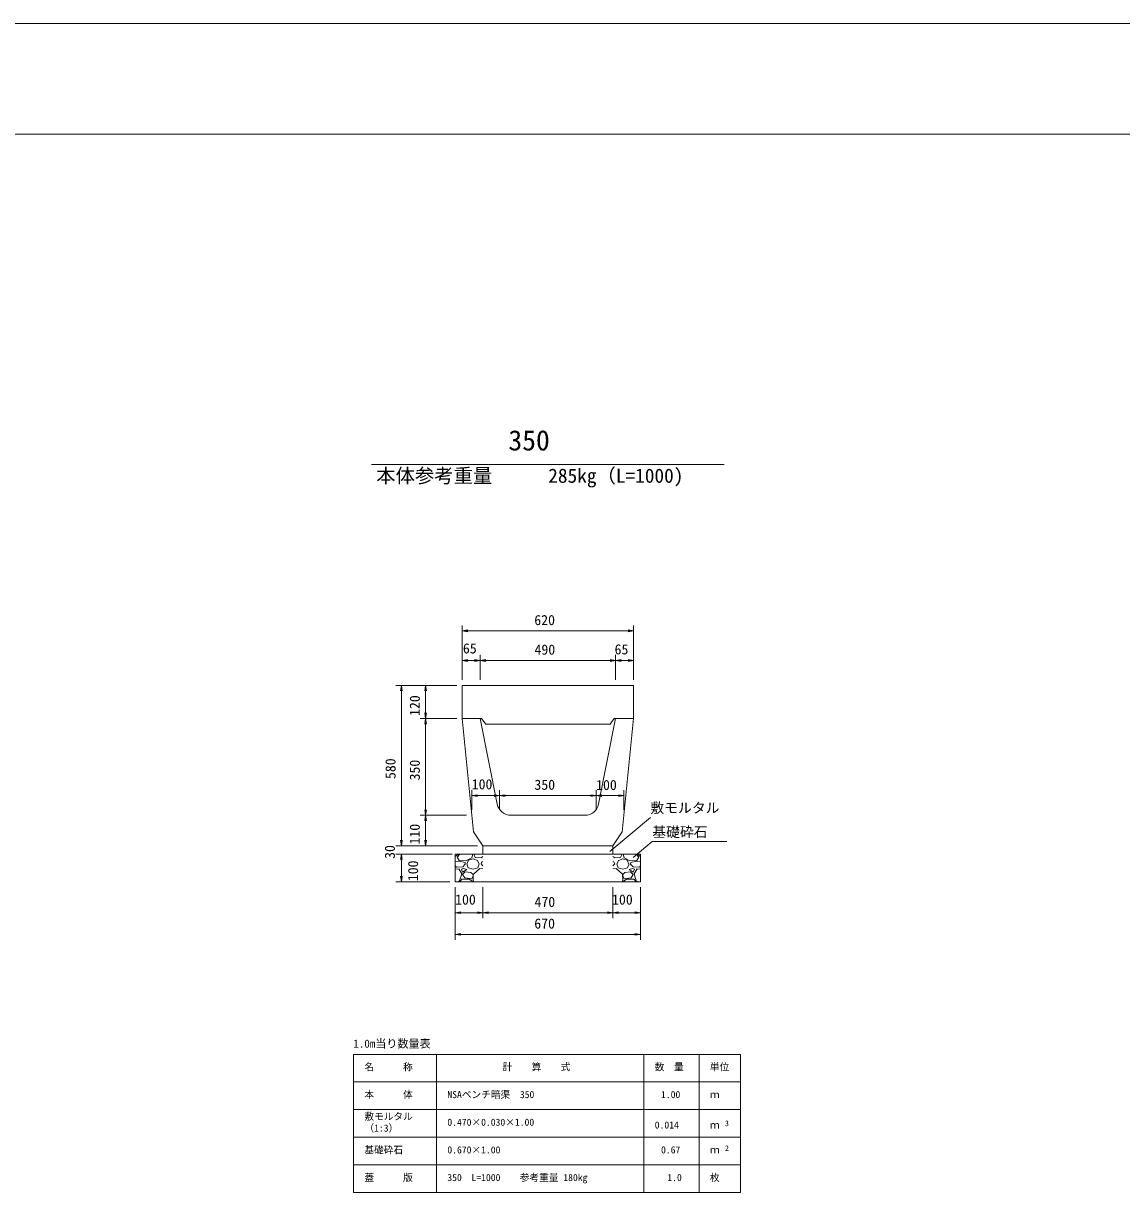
# Model space of a CAD drawing. Units: millimetres on the paper. Extents: x -1 to 840, y -1 to 593.
# Drawn here: x 442.4 to 641.1, y 381.8 to 593.2 of the extents above; entities that cross this region are included whole.
import ezdxf
from ezdxf.enums import TextEntityAlignment as Align

# ---------------------------------------------------------------- set-up
doc = ezdxf.new("R2010")
doc.units = ezdxf.units.MM
for name, color, linetype, lineweight in [('0_2', 7, 'Continuous', 18), ('D-MTR-FRAM（材料表図枠）', 2, 'Continuous', 18), ('D-STR-DIM（寸法）', 7, 'Continuous', 18), ('D-STR-HTXT（旗揚げ）', 7, 'Continuous', 18), ('D-STR-STRn（構造物）', 7, 'Continuous', 18), ('D-STR（構造物外形線）', 1, 'Continuous', 18), ('D-TTL(外枠）', 2, 'Continuous', 18), ('DEFPOINTS_3', 8, 'Continuous', 18)]:
    doc.layers.add(name, color=color, linetype=linetype, lineweight=lineweight)
for name, color, linetype in [('D-MTR-TXT(文字列）', 7, 'Continuous'), ('D-STR-TXT（文字）', 7, 'Continuous'), ('D-TTL-TXT（文字）', 7, 'Continuous')]:
    doc.layers.add(name, color=color, linetype=linetype)
doc.styles.add('ＭＳ ゴシック', font='')
doc.styles.get('ＭＳ ゴシック').set_extended_font_data('MS Gothic')

msp = doc.modelspace()

# ---------------------------------------------------------------- linework, layer by layer
at = {"layer": '0_2'}
for p, q in [((521.801, 483.37), (522.801, 483.536)), ((522.801, 483.203), (521.801, 483.37)), ((521.801, 483.37), (522.801, 483.37)), ((551.801, 483.536), (552.801, 483.37)), ((552.801, 483.37), (551.801, 483.203)), ((552.801, 483.37), (551.801, 483.37)), ((521.801, 478.027), (522.801, 478.194)), ((522.801, 477.861), (521.801, 478.027)), ((521.801, 478.027), (522.801, 478.027)), ((524.051, 478.194), (525.051, 478.027)), ((525.051, 478.027), (524.051, 477.861)), ((525.051, 478.027), (524.051, 478.027)), ((525.051, 478.027), (526.051, 478.194)), ((526.051, 477.861), (525.051, 478.027)), ((525.051, 478.027), (526.051, 478.027)), ((548.551, 478.194), (549.551, 478.027)), ((549.551, 478.027), (548.551, 477.861)), ((549.551, 478.027), (548.551, 478.027)), ((549.551, 478.027), (550.551, 478.194)), ((550.551, 477.861), (549.551, 478.027)), ((549.551, 478.027), (550.551, 478.027)), ((551.801, 478.194), (552.801, 478.027)), ((552.801, 478.027), (551.801, 477.861)), ((552.801, 478.027), (551.801, 478.027)), ((510.623, 472.527), (510.79, 473.527)), ((510.79, 473.527), (510.956, 472.527)), ((510.79, 473.527), (510.79, 472.527)), ((515.012, 472.527), (515.179, 473.527)), ((515.179, 473.527), (515.346, 472.527)), ((515.179, 473.527), (515.179, 472.527)), ((515.179, 467.527), (515.012, 468.527)), ((515.012, 466.527), (515.179, 467.527)), ((515.346, 468.527), (515.179, 467.527)), ((515.179, 467.527), (515.179, 468.527)), ((515.179, 467.527), (515.346, 466.527)), ((515.179, 467.527), (515.179, 466.527)), ((523.551, 453.593), (524.551, 453.759)), ((524.551, 453.426), (523.551, 453.593)), ((523.551, 453.593), (524.551, 453.593)), ((527.551, 453.759), (528.551, 453.593)), ((528.551, 453.593), (527.551, 453.426)), ((528.551, 453.593), (527.551, 453.593)), ((528.551, 453.593), (529.551, 453.759)), ((529.551, 453.426), (528.551, 453.593)), ((528.551, 453.593), (529.551, 453.593)), ((545.051, 453.759), (546.051, 453.593)), ((546.051, 453.593), (545.051, 453.426)), ((546.051, 453.593), (545.051, 453.593)), ((546.051, 453.593), (547.051, 453.759)), ((547.051, 453.426), (546.051, 453.593)), ((546.051, 453.593), (547.051, 453.593)), ((550.051, 453.759), (551.051, 453.593)), ((551.051, 453.593), (550.051, 453.426)), ((551.051, 453.593), (550.051, 453.593)), ((515.179, 450.027), (515.012, 451.027)), ((515.346, 451.027), (515.179, 450.027)), ((515.179, 450.027), (515.179, 451.027)), ((515.012, 449.027), (515.179, 450.027)), ((515.179, 450.027), (515.346, 449.027)), ((515.179, 450.027), (515.179, 449.027)), ((510.79, 444.527), (510.623, 445.527)), ((510.79, 444.527), (510.623, 445.527)), ((510.956, 445.527), (510.79, 444.527)), ((510.79, 444.527), (510.79, 445.527)), ((510.956, 445.527), (510.79, 444.527)), ((510.79, 444.527), (510.79, 445.527)), ((515.179, 444.527), (515.012, 445.527)), ((515.346, 445.527), (515.179, 444.527)), ((515.179, 444.527), (515.179, 445.527)), ((510.623, 442.027), (510.79, 443.027)), ((510.623, 442.027), (510.79, 443.027)), ((510.79, 443.027), (510.956, 442.027)), ((510.79, 443.027), (510.79, 442.027)), ((510.79, 443.027), (510.956, 442.027)), ((510.79, 443.027), (510.79, 442.027)), ((510.79, 438.027), (510.623, 439.027)), ((510.956, 439.027), (510.79, 438.027)), ((510.79, 438.027), (510.79, 439.027)), ((520.551, 432.416), (521.551, 432.583)), ((521.551, 432.249), (520.551, 432.416)), ((520.551, 432.416), (521.551, 432.416)), ((524.551, 432.583), (525.551, 432.416)), ((525.551, 432.416), (524.551, 432.249)), ((525.551, 432.416), (524.551, 432.416)), ((525.551, 432.416), (526.551, 432.583)), ((526.551, 432.249), (525.551, 432.416)), ((525.551, 432.416), (526.551, 432.416)), ((548.051, 432.583), (549.051, 432.416)), ((549.051, 432.416), (548.051, 432.249)), ((549.051, 432.416), (548.051, 432.416)), ((549.051, 432.416), (550.051, 432.583)), ((550.051, 432.249), (549.051, 432.416)), ((549.051, 432.416), (550.051, 432.416)), ((553.051, 432.583), (554.051, 432.416)), ((554.051, 432.416), (553.051, 432.249)), ((554.051, 432.416), (553.051, 432.416)), ((520.551, 428.498), (521.551, 428.665)), ((521.551, 428.332), (520.551, 428.498)), ((520.551, 428.498), (521.551, 428.498)), ((553.051, 428.665), (554.051, 428.498)), ((554.051, 428.498), (553.051, 428.332)), ((554.051, 428.498), (553.051, 428.498))]:
    msp.add_line(p, q, dxfattribs=at)
at = {"layer": 'D-MTR-FRAM（材料表図枠）'}
for p, q in [((502.147, 406.812), (572.147, 406.812)), ((502.147, 381.812), (502.147, 406.812)), ((517.147, 381.812), (517.147, 406.812)), ((554.647, 381.812), (554.647, 406.812)), ((564.647, 390.812), (564.647, 406.812)), ((564.647, 381.812), (564.647, 406.812)), ((572.147, 381.812), (572.147, 406.812)), ((502.147, 401.812), (572.147, 401.812)), ((502.147, 396.812), (572.147, 396.812)), ((502.147, 391.812), (572.147, 391.812)), ((502.147, 386.812), (572.147, 386.812)), ((502.147, 381.812), (572.147, 381.812))]:
    msp.add_line(p, q, dxfattribs=at)
at = {"layer": 'D-STR-DIM（寸法）'}
for p, q in [((521.801, 474.527), (521.801, 484.37)), ((552.801, 474.527), (552.801, 484.37)), ((551.801, 483.37), (522.801, 483.37)), ((521.801, 474.527), (521.801, 479.027)), ((524.051, 478.027), (522.801, 478.027)), ((525.051, 474.527), (525.051, 479.027)), ((525.051, 474.527), (525.051, 479.027)), ((548.551, 478.027), (526.051, 478.027)), ((549.551, 474.527), (549.551, 479.027)), ((549.551, 474.527), (549.551, 479.027)), ((550.551, 478.027), (551.801, 478.027)), ((552.801, 474.527), (552.801, 479.027)), ((520.801, 473.527), (509.79, 473.527)), ((510.79, 472.527), (510.79, 445.527)), ((520.801, 473.527), (514.179, 473.527)), ((515.179, 472.527), (515.179, 468.527)), ((520.801, 467.527), (514.179, 467.527)), ((520.801, 467.527), (514.179, 467.527)), ((515.179, 466.527), (515.179, 451.027)), ((523.551, 451.027), (523.551, 454.593)), ((528.551, 451.027), (528.551, 454.593)), ((528.551, 451.027), (528.551, 454.593)), ((546.051, 451.027), (546.051, 454.593)), ((546.051, 451.027), (546.051, 454.593)), ((551.051, 451.027), (551.051, 454.593)), ((524.551, 453.593), (527.551, 453.593)), ((545.051, 453.593), (529.551, 453.593)), ((550.051, 453.593), (547.051, 453.593)), ((522.551, 450.027), (514.179, 450.027)), ((522.551, 450.027), (514.179, 450.027)), ((515.179, 449.027), (515.179, 445.527)), ((510.79, 445.527), (510.79, 446.527)), ((524.551, 444.527), (509.79, 444.527)), ((524.551, 444.527), (509.79, 444.527)), ((524.551, 444.527), (514.179, 444.527)), ((519.551, 443.027), (509.79, 443.027)), ((520.001, 443.027), (509.79, 443.027)), ((510.79, 442.027), (510.79, 441.027)), ((510.79, 442.027), (510.79, 439.027)), ((519.551, 438.027), (509.79, 438.027)), ((520.551, 437.027), (520.551, 427.498)), ((520.551, 437.027), (520.551, 431.416)), ((525.551, 437.027), (525.551, 431.416)), ((525.551, 437.027), (525.551, 431.416)), ((549.051, 437.027), (549.051, 431.416)), ((549.051, 436.027), (549.051, 431.416)), ((554.051, 437.027), (554.051, 431.416)), ((554.051, 437.027), (554.051, 427.498)), ((524.551, 432.416), (521.551, 432.416)), ((548.051, 432.416), (526.551, 432.416)), ((550.051, 432.416), (553.051, 432.416)), ((553.051, 428.498), (521.551, 428.498))]:
    msp.add_line(p, q, dxfattribs=at)
at = {"layer": 'D-STR-HTXT（旗揚げ）'}
for p, q in [((505.409, 513.447), (569.193, 513.447)), ((548.495, 443.492), (555.838, 449.662)), ((552.735, 442.415), (556.174, 445.298)), ((569.648, 445.298), (556.174, 445.298))]:
    msp.add_line(p, q, dxfattribs=at)
at = {"layer": 'D-STR-STRn（構造物）'}
for p, q in [((525.551, 444.527), (525.551, 443.027)), ((549.051, 444.527), (549.051, 443.027)), ((525.551, 443.027), (520.551, 443.027)), ((520.551, 443.027), (520.551, 438.027)), ((520.551, 442.592), (521.114, 443.027)), ((520.86, 442.475), (521.356, 443.027)), ((521.219, 441.873), (520.869, 442.473)), ((522.456, 441.785), (521.206, 441.885)), ((523.512, 442.322), (522.462, 441.772)), ((522.658, 441.225), (522.958, 441.925)), ((522.96, 441.925), (523.76, 442.175)), ((523.711, 443.025), (523.511, 442.325)), ((523.758, 442.175), (524.558, 441.875)), ((523.882, 443.027), (524.151, 442.387)), ((524.157, 442.373), (525.207, 442.323)), ((524.56, 441.874), (524.86, 441.224)), ((525.21, 442.329), (525.551, 442.592)), ((549.051, 443.027), (525.551, 443.027)), ((549.051, 443.027), (554.051, 443.027)), ((549.392, 442.329), (549.051, 442.592)), ((550.445, 442.373), (549.395, 442.323)), ((550.041, 441.874), (549.741, 441.224)), ((550.844, 442.175), (550.044, 441.875)), ((550.72, 443.027), (550.45, 442.387)), ((551.642, 441.925), (550.842, 442.175)), ((550.89, 443.025), (551.09, 442.325)), ((551.09, 442.322), (552.14, 441.772)), ((551.943, 441.225), (551.643, 441.925)), ((552.145, 441.785), (553.395, 441.885)), ((553.742, 442.475), (553.245, 443.027)), ((553.382, 441.873), (553.732, 442.473)), ((554.051, 442.592), (553.488, 443.027)), ((554.051, 443.027), (554.051, 438.027)), ((521.314, 441.719), (520.551, 441.639)), ((520.758, 440.641), (520.551, 440.867)), ((521.161, 440.32), (520.551, 440.371)), ((521.906, 440.728), (520.756, 440.628)), ((521.72, 439.428), (521.17, 440.328)), ((522.308, 441.478), (521.308, 441.728)), ((521.658, 440.275), (521.858, 439.775)), ((522.009, 440.423), (521.659, 440.273)), ((521.858, 439.776), (522.608, 440.226)), ((522.359, 439.825), (521.859, 439.325)), ((522.359, 441.225), (521.909, 440.725)), ((522.611, 440.226), (522.011, 440.426)), ((522.36, 441.222), (522.31, 441.472)), ((523.365, 439.678), (522.365, 439.828)), ((522.605, 441.227), (522.905, 440.527)), ((522.906, 440.521), (523.756, 440.271)), ((523.762, 440.272), (524.612, 440.522)), ((524.961, 440.425), (523.811, 439.375)), ((524.608, 440.527), (524.858, 441.227)), ((525.551, 440.371), (524.961, 440.42)), ((525.208, 441.226), (525.358, 441.626)), ((525.551, 440.867), (525.208, 441.241)), ((525.551, 441.639), (525.364, 441.619)), ((549.051, 441.639), (549.238, 441.619)), ((549.051, 440.867), (549.394, 441.241)), ((549.051, 440.371), (549.641, 440.42)), ((549.393, 441.226), (549.243, 441.626)), ((549.641, 440.425), (550.791, 439.375)), ((549.994, 440.527), (549.744, 441.227)), ((550.839, 440.272), (549.989, 440.522)), ((551.696, 440.521), (550.846, 440.271)), ((551.236, 439.678), (552.236, 439.828)), ((551.997, 441.227), (551.697, 440.527)), ((551.99, 440.226), (552.59, 440.426)), ((552.744, 439.776), (551.994, 440.226)), ((552.242, 441.222), (552.292, 441.472)), ((552.242, 441.225), (552.692, 440.725)), ((552.242, 439.825), (552.742, 439.325)), ((552.294, 441.478), (553.294, 441.728)), ((552.593, 440.423), (552.943, 440.273)), ((552.696, 440.728), (553.846, 440.628)), ((552.944, 440.275), (552.744, 439.775)), ((552.881, 439.428), (553.431, 440.328)), ((553.288, 441.719), (554.051, 441.639)), ((553.441, 440.32), (554.051, 440.371)), ((553.844, 440.641), (554.051, 440.867)), ((520.551, 438.027), (554.051, 438.027)), ((521.114, 438.027), (521.31, 438.179)), ((521.31, 438.174), (521.71, 439.424)), ((521.356, 438.027), (521.759, 438.475)), ((521.76, 438.475), (523.06, 438.475)), ((521.858, 439.327), (522.258, 438.727)), ((522.261, 438.723), (523.511, 438.573)), ((523.058, 438.487), (523.708, 438.037)), ((523.77, 439.315), (523.37, 439.665)), ((523.511, 438.576), (523.761, 439.026)), ((523.751, 438.337), (523.882, 438.027)), ((523.807, 439.378), (523.757, 438.328)), ((523.76, 439.025), (523.76, 439.325)), ((550.85, 438.337), (550.72, 438.027)), ((550.794, 439.378), (550.844, 438.328)), ((550.832, 439.315), (551.232, 439.665)), ((551.091, 438.576), (550.841, 439.026)), ((550.842, 439.025), (550.842, 439.325)), ((551.544, 438.487), (550.894, 438.037)), ((552.341, 438.723), (551.091, 438.573)), ((552.842, 438.475), (551.542, 438.475)), ((552.744, 439.327), (552.344, 438.727)), ((553.245, 438.027), (552.842, 438.475)), ((553.292, 438.174), (552.892, 439.424)), ((553.488, 438.027), (553.292, 438.179))]:
    msp.add_line(p, q, dxfattribs=at)
at = {"layer": 'D-STR（構造物外形線）'}
for p, q in [((521.801, 473.527), (552.801, 473.527)), ((521.801, 473.527), (521.801, 467.527)), ((552.801, 473.527), (552.801, 467.527)), ((521.801, 467.527), (525.301, 467.527)), ((521.801, 467.527), (523.851, 447.027)), ((521.801, 467.527), (525.051, 467.527)), ((525.051, 467.527), (528.149, 452.037)), ((525.301, 467.527), (526.051, 466.527)), ((546.453, 452.037), (549.551, 467.527)), ((549.301, 467.527), (548.551, 466.527)), ((549.301, 467.527), (552.801, 467.527)), ((549.551, 467.527), (552.801, 467.527)), ((550.751, 447.027), (552.801, 467.527)), ((526.051, 466.527), (548.551, 466.527)), ((530.6, 450.027), (544.001, 450.027)), ((523.851, 447.027), (525.551, 444.527)), ((549.051, 444.527), (550.751, 447.027)), ((525.551, 444.527), (549.051, 444.527))]:
    msp.add_line(p, q, dxfattribs=at)
for centre, start, end in [((530.6, 452.527), 191.31016, 270), ((544.001, 452.527), 270, 348.68984)]:
    msp.add_arc(centre, 2.5, start, end, dxfattribs=at)
at = {"layer": 'D-TTL(外枠）'}
msp.add_line((21.725, 573.208), (816.725, 573.208), dxfattribs=at)
at = {"layer": 'DEFPOINTS_3'}
msp.add_line((-1.275, 593.208), (839.725, 593.208), dxfattribs=at)

# ---------------------------------------------------------------- texts
at = {"layer": 'D-MTR-TXT(文字列）', "style": 'ＭＳ ゴシック'}
for s, height, p in [('本体参考重量', 2.566, (506.24, 509.381)), ('285kg（L=1000)', 2.566, (537.36, 509.381)), ('名\u3000\u3000\u3000称', 1.283, (504.108, 403.513)), ('計\u3000\u3000算\u3000\u3000式', 1.283, (529.112, 403.513)), ('数\u3000量', 1.283, (556.608, 403.513)), ('単位', 1.283, (566.608, 403.513)), ('本\u3000\u3000\u3000体', 1.283, (504.108, 398.513)), ('NSAベンチ暗渠\u3000350', 1.283, (519.108, 398.513)), ('1.00', 1.283, (557.759, 398.513)), ('ｍ', 1.283, (566.608, 398.513)), ('敷モルタル', 1.283, (504.108, 394.564)), ('（1:3）', 1.283, (504.108, 392.452)), ('0.470×0.030×1.00', 1.283, (519.108, 393.513)), ('0.014', 1.283, (556.622, 393.013)), ('ｍ', 1.283, (566.608, 393.013)), ('3', 1.026, (569.309, 393.516)), ('基礎砕石', 1.283, (504.108, 388.513)), ('0.670×1.00', 1.283, (519.108, 388.513)), ('0.67', 1.283, (557.759, 388.513)), ('ｍ', 1.283, (566.608, 388.513)), ('2', 1.026, (569.309, 389.016)), ('蓋\u3000\u3000\u3000版', 1.283, (504.108, 383.513)), ('350\u3000L=1000\u3000\u3000参考重量 180kg', 1.283, (519.108, 383.513)), ('1.0', 1.283, (558.896, 383.513)), ('枚', 1.283, (566.608, 383.513))]:
    msp.add_text(s, height=height, dxfattribs=at).set_placement(p, align=Align.BOTTOM_LEFT)
at = {"layer": 'D-STR-DIM（寸法）', "style": 'ＭＳ ゴシック'}
for s, p in [('620', (534.839, 483.87)), ('65', (521.925, 478.743)), ('490', (534.877, 478.527)), ('65', (549.362, 478.573)), ('100', (523.519, 454.176)), ('350', (534.858, 454.093)), ('100', (546.019, 454.045)), ('100', (520.519, 433.33)), ('100', (548.904, 433.33)), ('470', (534.877, 432.916)), ('670', (534.839, 428.998))]:
    msp.add_text(s, height=1.833, dxfattribs=at).set_placement(p, align=Align.BOTTOM_LEFT)
for s, p in [('120', (514.679, 467.996)), ('580', (510.29, 456.584)), ('350', (514.679, 456.334)), ('110', (514.679, 444.746)), ('30', (510.167, 442.147)), ('100', (514.372, 438.118))]:
    msp.add_text(s, height=1.833, rotation=90, dxfattribs=at).set_placement(p, align=Align.BOTTOM_LEFT)
at = {"layer": 'D-STR-TXT（文字）', "style": 'ＭＳ ゴシック'}
for s, height, p in [('敷モルタル', 1.833, (555.838, 449.914)), ('基礎砕石', 1.833, (556.174, 445.551)), ('1.0m当り数量表', 1.466, (502.092, 407.574))]:
    msp.add_text(s, height=height, dxfattribs=at).set_placement(p, align=Align.BOTTOM_LEFT)
at = {"layer": 'D-TTL-TXT（文字）', "style": 'ＭＳ ゴシック'}
msp.add_text('350', height=3.666, dxfattribs=at).set_placement((530.157, 514.896), align=Align.BOTTOM_LEFT)

doc.saveas('drawing.dxf')
